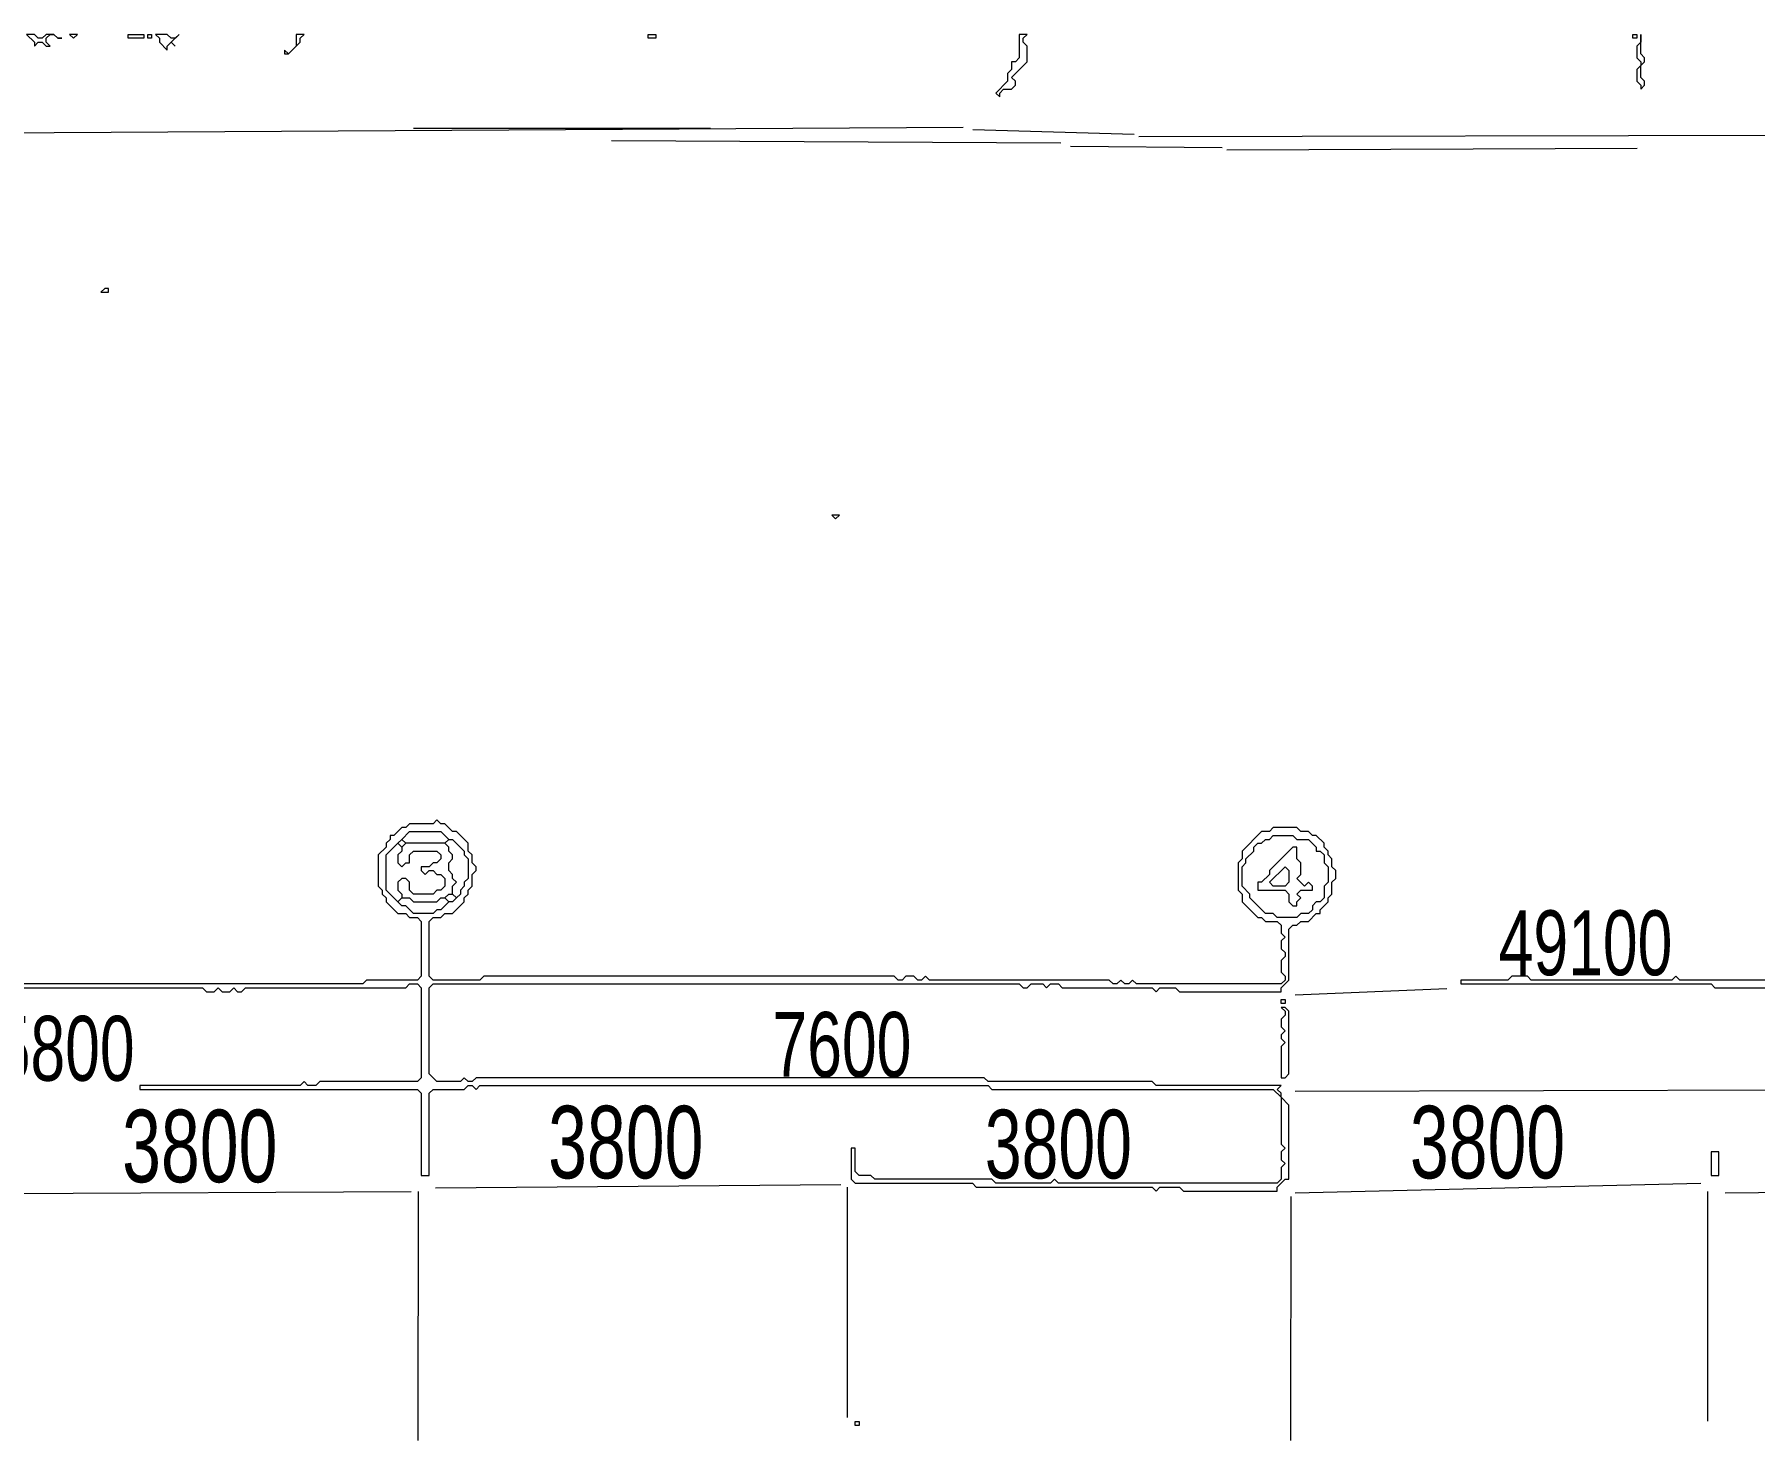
# Model space of a CAD drawing. Extents: x 12 to 2459, y 13 to 1740.
# Drawn here: x 793 to 1233.1, y 1380.1 to 1740 of the extents above; entities that cross this region are included whole.
import ezdxf

# ---------------------------------------------------------------- set-up
doc = ezdxf.new("R2010")
doc.units = 0
for name, color, linetype, lineweight in [('OCR_TEXT', 6, 'Continuous', 0), ('TRACE_CURVE', 6, 'Continuous', 0), ('TRACE_STRAIGHT', 5, 'Continuous', 0), ('TRACE_TEXT_SYMBOL', 6, 'Continuous', 0)]:
    doc.layers.add(name, color=color, linetype=linetype, lineweight=lineweight)
doc.styles.add('wqy-unicode', font='wqy-unicode.lff')

msp = doc.modelspace()

# ---------------------------------------------------------------- linework, layer by layer
at = {"layer": 'TRACE_CURVE', "color": 6}
for points in [[(896, 1539), (895, 1538), (889, 1538), (888, 1537), (887, 1537), (885, 1535), (884, 1535), (884, 1534), (883, 1533), (883, 1532), (881, 1530), (881, 1522), (882, 1521), (882, 1520), (883, 1519), (883, 1518), (886, 1515), (888, 1515), (889, 1514), (891, 1514), (892, 1513), (892, 1499), (891, 1498), (878, 1498), (877, 1497), (783, 1497)], [(1069, 1497), (1068, 1498), (1022, 1498), (1021, 1499), (1020, 1498), (1019, 1498), (1018, 1499), (1016, 1499), (1015, 1498), (1014, 1498), (1013, 1499), (908, 1499), (907, 1498), (895, 1498), (894, 1499), (894, 1513), (895, 1514), (897, 1514), (898, 1515), (900, 1515), (903, 1518), (903, 1519), (904, 1520), (904, 1521), (905, 1522), (905, 1525), (906, 1526), (906, 1527), (905, 1528), (905, 1530), (904, 1531), (904, 1533), (901, 1536), (900, 1536), (898, 1538), (897, 1538), (896, 1539)], [(1080, 1495), (1081, 1496), (1085, 1496), (1086, 1495), (1112, 1495), (1112, 1496), (1114, 1498), (1114, 1511), (1115, 1512), (1116, 1512), (1117, 1513), (1119, 1513), (1121, 1515), (1122, 1515), (1122, 1516), (1124, 1518), (1124, 1519), (1125, 1520), (1125, 1523), (1126, 1524), (1126, 1526), (1125, 1527), (1125, 1529), (1124, 1530), (1124, 1531), (1123, 1532), (1123, 1533), (1121, 1535), (1120, 1535), (1119, 1536), (1117, 1536), (1116, 1537), (1110, 1537), (1109, 1536), (1107, 1536), (1102, 1531), (1102, 1529), (1101, 1528), (1101, 1521), (1102, 1520), (1102, 1518), (1106, 1514), (1107, 1514), (1108, 1513), (1111, 1513), (1112, 1512), (1112, 1510), (1113, 1509), (1112, 1508), (1112, 1506), (1113, 1505), (1113, 1504), (1112, 1503), (1112, 1500), (1113, 1499), (1113, 1498), (1112, 1497), (1075, 1497), (1074, 1498), (1073, 1497), (1072, 1497), (1071, 1498), (1070, 1497), (1069, 1497)], [(771, 1496), (836, 1496), (837, 1495), (839, 1495), (840, 1496), (841, 1495), (843, 1495), (844, 1496), (845, 1495), (846, 1495), (847, 1496), (888, 1496), (889, 1497), (891, 1497), (892, 1496), (892, 1473), (891, 1472), (866, 1472), (865, 1471), (863, 1471), (862, 1472), (861, 1471), (820, 1471), (820, 1470), (891, 1470), (892, 1469), (892, 1448), (894, 1448), (894, 1469), (895, 1470), (903, 1470), (904, 1471), (905, 1471), (906, 1470), (907, 1471), (1037, 1471), (1038, 1470)], [(1038, 1470), (1110, 1470), (1112, 1468), (1112, 1456), (1113, 1455), (1112, 1454), (1112, 1452), (1113, 1451), (1112, 1450), (1112, 1447), (1111, 1446), (1055, 1446), (1054, 1447), (1053, 1446), (1039, 1446), (1038, 1447), (1008, 1447), (1007, 1448), (1004, 1448), (1003, 1449), (1003, 1455), (1002, 1455), (1002, 1447), (1003, 1446), (1033, 1446), (1034, 1445), (1079, 1445), (1080, 1444), (1081, 1445), (1086, 1445), (1087, 1444), (1111, 1444), (1111, 1445), (1113, 1447), (1114, 1447), (1114, 1466), (1112, 1468), (1112, 1469), (1111, 1470), (1112, 1471), (1080, 1471), (1079, 1472), (1037, 1472), (1036, 1473), (906, 1473), (905, 1472), (904, 1472), (903, 1473), (902, 1472), (896, 1472), (894, 1474), (894, 1496), (895, 1497), (1045, 1497), (1046, 1496), (1047, 1496), (1048, 1497), (1051, 1497), (1052, 1496), (1053, 1497), (1055, 1497), (1056, 1496), (1079, 1496), (1080, 1495)]]:
    msp.add_lwpolyline(points, dxfattribs=at)
for points in [[(886, 1533), (887, 1532), (887, 1531), (886, 1530), (886, 1528), (887, 1527), (888, 1528), (889, 1528), (889, 1530), (890, 1531), (896, 1531), (897, 1530), (897, 1529), (896, 1528), (895, 1528), (894, 1527), (892, 1527), (892, 1526), (893, 1525), (894, 1526), (895, 1526), (896, 1525), (897, 1525), (898, 1524), (898, 1522), (897, 1521), (896, 1521), (895, 1520), (890, 1520), (889, 1521), (889, 1523), (888, 1524), (887, 1524), (886, 1523), (886, 1521), (887, 1520), (887, 1519), (886, 1518), (883, 1521), (883, 1530)], [(886, 1533), (887, 1534), (888, 1533), (887, 1532)], [(889, 1536), (897, 1536), (899, 1534), (898, 1533), (888, 1533), (887, 1534)], [(898, 1533), (899, 1534), (900, 1534), (903, 1531), (903, 1530), (904, 1529), (904, 1524), (903, 1523), (903, 1522), (902, 1521), (902, 1520), (901, 1519), (900, 1520), (900, 1522), (901, 1523), (900, 1524), (900, 1525), (899, 1526), (899, 1528), (900, 1529), (900, 1530), (899, 1531), (899, 1532)], [(1109, 1534), (1110, 1535), (1115, 1535), (1116, 1534), (1119, 1534), (1121, 1532), (1121, 1531), (1122, 1531), (1123, 1530), (1123, 1528), (1124, 1527), (1124, 1523), (1123, 1522), (1123, 1519), (1122, 1518), (1121, 1518), (1120, 1517), (1120, 1516), (1119, 1515), (1117, 1515), (1116, 1514), (1111, 1514), (1110, 1515), (1108, 1515), (1104, 1519), (1104, 1520), (1102, 1522), (1102, 1527), (1103, 1528), (1103, 1529), (1105, 1531), (1105, 1532), (1106, 1533), (1107, 1533), (1108, 1534)], [(886, 1518), (887, 1519), (889, 1519), (890, 1518), (896, 1518), (897, 1519), (898, 1519), (899, 1518), (897, 1516), (896, 1516), (895, 1515), (890, 1515), (888, 1517), (887, 1517)], [(898, 1519), (899, 1520), (900, 1520), (901, 1519), (900, 1518), (899, 1518)]]:
    msp.add_lwpolyline(points, close=True, dxfattribs=at)
at = {"layer": 'TRACE_STRAIGHT', "color": 5}
for p, q in [((731.86, 1714.53), (1030.62, 1716.22)), ((890, 1716), (966, 1716)), ((940.62, 1712.81), (1055.63, 1712.23)), ((1033.14, 1715.62), (1074.39, 1714.48)), ((1075.63, 1713.84), (1308.13, 1714.33)), ((1058.14, 1711.38), (1096.88, 1711.07)), ((1098.13, 1710.45), (1203.13, 1710.88)), ((1115.61, 1494.2), (1154.4, 1495.8)), ((1115.63, 1469.56), (1440.63, 1470.49)), ((785.63, 1443.32), (889.38, 1443.85)), ((891.19, 1380.12), (891.24, 1443.88)), ((895.62, 1444.78), (999.38, 1445.7)), ((1001, 1445), (1001, 1386)), ((1115.63, 1443.5), (1219.35, 1445.99)), ((1221.2, 1385.12), (1221.21, 1443.88)), ((1225.64, 1443.53), (1329.39, 1444.45)), ((1114.52, 1380.13), (1114.55, 1442.62))]:
    msp.add_line(p, q, dxfattribs=at)
at = {"layer": 'TRACE_TEXT_SYMBOL', "color": 6}
for points in [[(791, 1740), (793, 1738), (793, 1737), (794, 1738), (795, 1738), (796, 1737), (797, 1737), (796, 1738), (796, 1739), (797, 1740), (798, 1740), (799, 1739), (800, 1739), (799, 1739), (798, 1740), (796, 1740), (795, 1739), (794, 1739), (793, 1740)], [(802, 1740), (803, 1739), (804, 1740)], [(817, 1740), (821, 1740), (821, 1739), (817, 1739)], [(822, 1740), (823, 1740), (823, 1739), (822, 1739)], [(824, 1740), (825, 1739), (825, 1738), (827, 1736), (827, 1737), (828, 1738), (829, 1737), (828, 1738), (830, 1740), (829, 1739), (828, 1739), (827, 1740)], [(860, 1740), (860, 1737), (858, 1735), (857, 1736), (857, 1735), (858, 1735), (861, 1738), (861, 1739), (862, 1740)], [(950, 1740), (952, 1740), (952, 1739), (950, 1739)], [(1045, 1740), (1045, 1734), (1044, 1733), (1043, 1733), (1043, 1731), (1042, 1730), (1042, 1728), (1039, 1725), (1040, 1724), (1040, 1725), (1041, 1726), (1043, 1726), (1044, 1727), (1044, 1728), (1043, 1729), (1047, 1733), (1047, 1737), (1046, 1738), (1046, 1739), (1047, 1740)], [(1202, 1740), (1203, 1740), (1203, 1739), (1202, 1739)], [(1204, 1740), (1204, 1738), (1203, 1737), (1203, 1734), (1204, 1733), (1204, 1732), (1203, 1731), (1203, 1728), (1204, 1727), (1204, 1726), (1205, 1727), (1205, 1728), (1204, 1729), (1204, 1732), (1205, 1733), (1205, 1734), (1204, 1735)], [(811, 1675), (810, 1674), (812, 1674), (812, 1675)], [(997, 1617), (998, 1616), (999, 1617)], [(1115, 1532), (1109, 1526), (1109, 1525), (1107, 1523), (1106, 1523), (1106, 1521), (1113, 1521), (1114, 1520), (1114, 1518), (1115, 1517), (1116, 1517), (1116, 1518), (1117, 1519), (1116, 1520), (1117, 1521), (1120, 1521), (1120, 1522), (1119, 1523), (1118, 1522), (1116, 1524), (1117, 1525), (1117, 1528), (1116, 1529), (1116, 1532)], [(1113, 1527), (1114, 1526), (1114, 1523), (1113, 1522), (1110, 1522), (1109, 1523)], [(1171, 1499), (1170, 1498), (1158, 1498), (1158, 1497), (1222, 1497), (1223, 1496), (1261, 1496), (1262, 1495), (1290, 1495), (1291, 1496), (1292, 1495), (1293, 1496), (1298, 1496), (1297, 1497), (1244, 1497), (1243, 1498), (1242, 1498), (1241, 1497), (1240, 1498), (1214, 1498), (1213, 1499), (1212, 1498), (1176, 1498), (1175, 1499)], [(1112, 1493), (1113, 1493), (1113, 1492), (1112, 1492)], [(1112, 1491), (1113, 1490), (1113, 1489), (1112, 1488), (1112, 1486), (1113, 1485), (1112, 1484), (1112, 1483), (1113, 1482), (1112, 1481), (1112, 1473), (1113, 1473), (1114, 1474), (1114, 1490), (1113, 1491)], [(1222, 1454), (1222, 1448), (1224, 1448), (1224, 1454)], [(1003, 1385), (1004, 1385), (1004, 1384), (1003, 1384)]]:
    msp.add_lwpolyline(points, close=True, dxfattribs=at)

# ---------------------------------------------------------------- texts
at = {"layer": 'OCR_TEXT', "color": 6, "style": 'wqy-unicode', "width": 0.72}
for s, height, p in [('49100', 16.594, (1167.67, 1499.22)), ('5800', 16.594, (783.1, 1472.22)), ('7600', 16.594, (981.85, 1473.22)), ('3800', 18.547, (924.45, 1447.25)), ('3800', 18.547, (1144.95, 1447.25)), ('3800', 18.547, (815.45, 1446.25)), ('3800', 17.57, (1036.19, 1447.23))]:
    msp.add_text(s, height=height, dxfattribs=at).set_placement(p)

doc.saveas('drawing.dxf')
